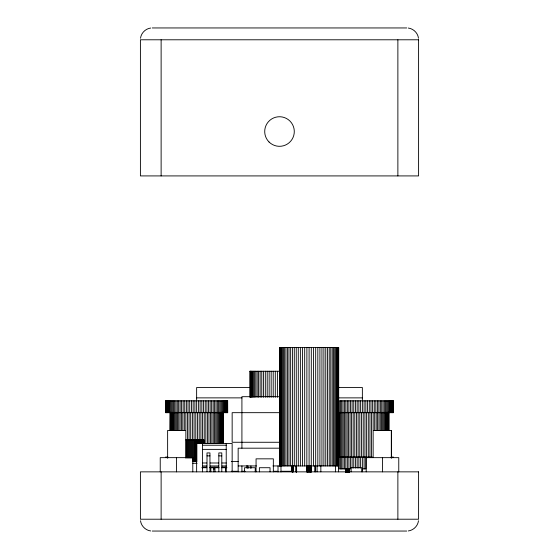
<?xml version="1.0" encoding="UTF-8"?>
<svg xmlns="http://www.w3.org/2000/svg" width="559" height="559" viewBox="0 0 559 559"><rect width="100%" height="100%" fill="white"/><g stroke="black" fill="none" stroke-linecap="round" stroke-linejoin="round"><path stroke-width="0.84" d="M140.512 38.243C141.134 33.058 145.515 28.677 150.699 28.048M418.488 520.757C417.866 525.942 413.485 530.323 408.301 530.952M152.244 27.95L406.756 27.95M249.908 371.239L279.5 371.239M249.845 387.52L196.635 387.52L196.635 412.675M338.81 387.52L362.365 387.52L362.365 412.675M279.933 396.694L241.914 396.694L241.914 448.185M196.635 397.875L241.991 397.875M338.81 397.875L362.365 397.875M227.709 400.838L165.562 400.838L165.611 412.675L227.709 412.675L227.66 400.838M279.933 412.675L232.153 412.675L232.153 442.267L279.933 442.267M339.194 412.675L393.438 412.675L393.389 400.838L339.194 400.838L339.194 468.903L350.472 468.903L350.472 457.066M185.392 430.43L167.623 430.43L167.637 458.282M373.622 430.43L391.377 430.43L391.377 458.282M203.846 439.898L185.637 439.898L185.637 458.038M202.554 445.23L226.227 445.23M279.933 448.185L238.155 448.185L238.155 471.859M202.554 449.373L226.227 449.373M206.998 455.878L209.953 455.878M218.835 455.878L221.79 455.878M165.562 457.066L167.931 457.066M338.37 457.066L373.146 457.066L373.146 412.297M391.069 457.066L393.438 457.066M192.562 461.21L196.775 461.21M231.279 461.503L238.246 461.503M202.554 462.985L206.781 462.985M210.163 462.985L218.618 462.985M222 462.985L226.227 462.985M192.848 463.278L197.068 463.278M202.554 465.94L206.781 465.94M210.163 465.94L218.618 465.94M222 465.94L226.227 465.94M238.155 465.94L256.434 465.94M272.974 465.94L338.691 465.94L338.691 347.565L279.5 347.565L279.5 465.94M202.554 467.128L206.781 467.128M210.163 467.128L218.618 467.128M222 467.128L226.227 467.128M201.827 467.715L206.746 467.715M209.702 467.715L213.804 467.715L213.804 471.859M219.079 467.715L214.984 467.715L214.984 471.859M221.539 467.715L226.961 467.715M213.168 468.903L214.614 468.903L214.614 467.212M362.365 468.903L365.845 468.903L365.845 457.066M231.279 471.272L238.246 471.272M241.726 471.272L245.205 471.272M273.407 471.272L277.76 471.272M281.24 471.272L291.686 471.272M152.244 531.05L406.756 531.05M408.301 28.048C413.485 28.677 417.866 33.058 418.488 38.243M150.699 530.952C145.515 530.323 141.134 525.942 140.512 520.757M398.763 471.859L398.763 457.653L366.208 457.653L366.208 471.859M397.875 39.787L397.875 175.917M397.875 471.859L397.875 519.213M393.243 400.838L393.243 412.675M392.998 400.838L392.998 412.675M392.656 400.838L392.656 412.675M392.222 400.838L392.222 412.675M391.691 400.838L391.691 412.675M391.363 430.43L391.363 457.416M391.069 400.838L391.069 412.675M390.357 400.838L390.357 412.675M389.56 400.838L389.56 412.675M388.945 412.297L388.945 430.374M388.778 412.297L388.778 430.374M388.673 400.838L388.673 412.675M388.505 412.297L388.505 430.374M388.128 412.297L388.128 430.374M387.708 400.838L387.708 412.675M387.639 412.297L387.639 430.374M387.052 412.297L387.052 430.374M386.66 400.838L386.66 412.675M386.36 412.297L386.36 430.374M385.57 412.297L385.57 430.374M385.535 400.838L385.535 412.675M384.69 412.297L384.69 430.374M384.333 400.838L384.333 412.675M383.712 412.297L383.712 430.374M383.069 400.838L383.069 412.675M382.642 412.297L382.642 430.374M382.489 457.653L382.489 471.859M381.741 400.838L381.741 412.675M381.497 412.297L381.497 430.374M380.344 400.838L380.344 412.675M380.274 412.297L380.274 430.374M378.974 412.297L378.974 430.374M378.897 400.838L378.897 412.675M377.604 412.297L377.604 430.374M377.395 400.838L377.395 412.675M376.172 412.297L376.172 430.374M375.844 400.838L375.844 412.675M374.684 412.297L374.684 430.374M374.257 400.838L374.257 412.675M372.629 400.838L372.629 412.675M371.56 412.297L371.56 457.066M370.966 400.838L370.966 412.675M369.939 412.297L369.939 457.066M369.275 400.838L369.275 412.675M368.29 412.297L368.29 457.066M367.57 400.838L367.57 412.675M366.613 412.297L366.613 457.066M365.845 400.838L365.845 412.675M364.922 412.297L364.922 457.066M364.105 400.838L364.105 412.675M364.105 457.066L364.105 468.903M363.217 412.297L363.217 457.066M362.365 457.066L362.365 471.859M361.771 471.859L361.771 467.715L351.115 467.715L351.115 471.859M361.512 412.297L361.512 457.066M360.618 400.838L360.618 412.675M360.625 457.066L360.625 468.058M359.807 412.297L359.807 457.066M358.885 400.838L358.885 412.675M358.885 457.066L358.885 468.058M358.116 412.297L358.116 457.066M357.159 400.838L357.159 412.675M357.159 457.066L357.159 468.058M356.439 412.297L356.439 457.066M355.447 400.838L355.447 412.675M355.447 457.066L355.447 468.058M354.783 412.297L354.783 457.066M353.763 400.838L353.763 412.675M353.763 457.066L353.763 468.058M353.162 412.297L353.162 457.066M352.1 400.838L352.1 412.675M352.1 457.066L352.1 468.058M351.583 412.297L351.583 457.066M350.472 400.838L350.472 412.675M350.046 412.297L350.046 457.066M349.34 468.903L349.34 472.285M349.298 468.903L349.242 472.285L349.165 468.903M349.068 468.903L349.068 472.285M348.879 400.838L348.879 412.675M348.879 457.066L348.956 472.285M348.823 468.903L348.823 472.285M348.676 468.903L348.676 472.285M348.557 412.297L348.557 457.066M348.509 468.903L348.509 472.285M348.334 468.903L348.334 472.285M348.152 468.903L348.152 472.285M347.964 468.903L347.964 472.285M347.768 468.903L347.768 472.285M347.565 468.903L347.565 472.285M347.37 472.285L347.335 457.066M347.335 400.838L347.335 412.675M347.125 412.297L347.125 457.066M347.174 468.903L347.174 472.285M346.978 468.903L346.978 472.285M346.797 468.903L346.797 472.285M346.622 468.903L346.622 472.285M346.461 468.903L346.461 472.285M346.307 468.903L346.307 472.285M346.175 468.903L346.175 472.285M345.965 468.903L346.063 472.285M345.888 468.903L345.888 472.285M345.832 400.838L345.832 472.285M344.456 412.297L344.456 457.066M344.379 400.838L344.379 412.675M344.386 457.066L344.386 468.903M343.233 412.297L343.233 457.066M342.988 400.838L342.988 412.675M342.988 457.066L342.988 468.903M342.08 412.297L342.08 457.066M341.661 400.838L341.661 412.675M341.661 457.066L341.661 468.903M341.018 412.297L341.018 457.066M340.389 400.838L340.389 412.675M340.389 457.066L340.389 468.903M340.04 412.297L340.04 457.066M338.607 347.565L338.537 471.859M338.356 347.565L338.356 465.94M337.943 347.565L337.943 465.94M337.37 347.565L337.37 465.94M336.644 347.565L336.644 465.94M335.756 347.565L335.756 465.94M335.491 465.787L335.491 471.859M334.722 347.565L334.722 465.94M333.548 347.565L333.548 465.94M332.235 347.565L332.235 465.94M330.788 347.565L330.788 465.94M329.223 347.565L329.223 465.94M327.546 347.565L327.546 465.94M325.764 347.565L325.764 465.94M323.892 347.565L323.892 465.94M321.935 347.565L321.935 465.94M320.845 465.94L320.845 471.859M319.909 347.565L319.909 465.94M317.819 347.565L317.819 465.94M317.086 465.94L317.086 471.859M315.681 347.565L315.681 465.94M315.164 465.766L315.164 471.859M315.01 465.78L315.01 471.88M313.501 347.565L313.501 465.94M311.461 465.94L311.405 471.859M311.307 347.565L311.272 471.859M311.181 465.94L311.181 471.859M311.07 465.94L311.07 471.859M310.944 465.94L310.944 471.859M310.804 465.94L310.804 471.859M310.65 465.94L310.65 471.859M310.483 465.94L310.483 471.859M310.308 465.94L310.308 471.859M310.119 465.94L310.119 471.859M309.924 465.94L309.924 471.859M309.721 465.94L309.721 471.859M309.518 465.94L309.518 471.859M309.309 465.94L309.309 471.859M309.092 347.565L309.092 471.859M308.882 465.94L308.882 471.859M308.673 465.94L308.673 471.859M308.463 465.94L308.463 471.859M308.261 465.94L308.261 471.859M308.065 465.94L308.065 471.859M307.876 465.94L307.876 471.859M307.702 465.94L307.702 471.859M307.534 465.94L307.534 471.859M307.38 465.94L307.38 471.859M307.24 465.94L307.24 471.859M307.115 465.94L307.115 471.859M307.01 465.94L307.01 471.859M306.884 347.565L306.842 471.859M306.786 465.94L306.73 471.859M304.683 347.565L304.683 465.94M302.51 347.565L302.51 465.94M300.372 347.565L300.372 465.94M298.282 347.565L298.282 465.94M296.577 465.94L296.661 471.859M296.515 465.94L296.515 471.859M296.431 465.94L296.431 471.859M296.256 347.565L296.326 471.859M296.214 465.94L296.214 471.859M296.011 465.94L296.011 471.985M294.3 347.565L294.3 465.94M293.175 465.94L293.175 471.859M293.056 465.94L293.056 471.985M292.818 465.94L292.818 471.859M292.657 465.94L292.657 471.859M292.511 465.94L292.511 471.859M292.42 347.565L292.42 465.94M292.378 465.94L292.378 471.859M292.161 465.94L292.266 471.859M292.077 465.94L292.077 471.859M291.938 465.94L291.938 471.859M290.645 347.565L290.645 465.94M288.968 347.565L288.968 465.94M287.403 347.565L287.403 465.94M285.956 347.565L285.956 465.94M284.643 347.565L284.643 465.94M283.462 347.565L283.462 465.94M282.428 347.565L282.428 465.94M281.547 347.565L281.547 465.94M280.981 465.94L280.981 471.985M280.814 347.565L280.814 465.94M280.241 347.565L280.241 465.94M279.828 347.565L279.828 465.94M279.584 347.565L279.584 465.94M278.019 465.94L278.019 471.985M277.39 371.239L277.39 397.309M275.287 371.239L275.287 397.309M273.344 471.859L273.344 458.841L256.064 458.841L256.064 471.859M273.211 371.239L273.211 397.309M271.164 371.239L271.164 397.309M270.032 471.859L270.032 467.715L259.376 467.715L259.376 471.859M269.159 371.239L269.159 397.309M267.209 371.239L267.209 397.309M265.315 371.239L265.315 397.309M263.499 371.239L263.499 397.309M261.766 371.239L261.766 397.309M260.117 371.239L260.117 397.309M258.572 371.239L258.572 397.309M257.133 371.239L257.133 397.309M255.805 371.239L255.805 397.309M255.232 471.859L255.232 467.715L244.576 467.715L244.576 471.859M254.604 371.239L254.604 397.309M253.527 371.239L253.527 397.309M252.577 371.239L252.577 397.309M251.774 371.239L251.774 397.309M251.103 371.239L251.103 397.309M250.914 465.94L250.914 468.533M250.579 371.239L250.579 397.309M250.208 371.239L250.208 397.309M249.978 371.239L249.978 397.309M247.951 465.94L247.951 468.533M246.945 465.57L246.945 468.016M241.914 465.94L241.914 471.859M232.153 471.859L232.153 443.455L196.635 443.455L196.635 471.859M227.513 400.838L227.513 412.675M227.268 400.838L227.268 412.675M226.933 400.838L226.933 412.675M226.493 400.838L226.493 412.675M226.227 443.455L226.227 471.859M225.969 400.838L225.969 412.675M225.64 467.715L225.64 471.859M225.347 400.838L225.347 412.675M224.634 400.838L224.634 412.675M223.831 400.838L223.831 412.675M223.216 412.297L223.216 443.287M223.055 412.297L223.055 443.287M222.95 400.838L222.95 412.675M222.782 412.297L222.782 443.287M222.398 412.297L222.398 443.287M221.979 400.838L221.979 412.675M221.916 412.297L221.916 443.287M221.79 471.698L221.79 452.923L218.835 452.923L218.835 471.698M221.322 412.297L221.322 443.287M220.931 400.838L220.931 412.675M220.63 412.297L220.63 443.287M219.841 412.297L219.841 443.287M219.806 400.838L219.806 412.675M218.96 412.297L218.96 443.287M218.611 400.838L218.611 412.675M217.982 412.297L217.982 443.287M217.339 400.838L217.339 412.675M216.92 412.297L216.92 443.287M216.012 400.838L216.012 412.675M215.767 412.297L215.767 443.287M214.621 400.838L214.621 412.675M214.544 412.297L214.544 443.287M213.245 412.297L213.245 443.287M213.168 400.838L213.168 412.675M211.875 412.297L211.875 443.287M211.665 400.838L211.665 412.675M210.841 467.715L210.841 471.859M210.443 412.297L210.443 443.287M210.121 400.838L210.121 412.675M209.953 471.698L209.953 452.923L206.998 452.923L206.998 471.698M208.954 412.297L208.954 443.287M208.528 400.838L208.528 412.675M207.417 412.297L207.417 443.287M206.9 400.838L206.9 412.675M205.838 412.297L205.838 443.287M205.237 400.838L205.237 412.675M204.217 412.297L204.217 443.287M203.811 439.898L203.811 443.357M203.721 439.898L203.721 443.357M203.553 400.838L203.553 412.675M203.574 439.898L203.574 443.357M203.364 439.898L203.364 443.357M203.092 439.898L203.092 443.357M202.763 439.898L202.763 443.357M202.561 412.297L202.561 439.849M202.554 443.455L202.554 471.859M202.386 439.898L202.386 443.357M201.946 439.898L201.946 443.357M201.841 400.838L201.841 412.675M201.464 439.898L201.464 443.357M200.884 412.297L200.926 443.357M200.339 439.898L200.339 443.357M200.115 400.838L200.115 412.675M199.71 439.898L199.71 443.357M199.193 412.297L199.193 439.849M199.039 439.898L199.039 443.357M198.382 400.838L198.382 412.675M198.333 439.898L198.333 443.357M197.586 439.898L197.586 443.357M197.488 412.297L197.488 439.849M196.81 439.898L196.81 461.496M196.013 439.898L196.013 461.496M195.783 412.297L195.783 439.849M195.182 439.898L195.182 461.496M194.895 400.838L194.895 412.675M194.336 439.898L194.336 461.496M194.078 412.297L194.078 439.849M193.47 439.898L193.47 461.496M193.155 400.838L193.155 412.675M192.792 471.859L192.792 457.653L160.237 457.653L160.237 471.859M192.596 439.898L192.596 461.496M192.387 412.297L192.387 439.849M191.709 439.898L191.709 458.038M191.43 400.838L191.43 412.675M190.822 439.898L190.822 458.038M190.71 412.297L190.71 439.849M189.934 439.898L189.934 458.038M189.725 400.838L189.725 412.675M189.061 412.297L189.047 458.038M188.173 439.898L188.173 458.038M188.034 400.838L188.034 412.675M187.44 412.297L187.44 439.849M187.307 439.898L187.307 458.038M186.461 439.898L186.461 458.038M186.371 400.838L186.371 412.675M185.854 412.297L185.854 439.849M184.743 400.838L184.743 412.675M184.316 412.297L184.316 430.374M183.156 400.838L183.156 412.675M182.828 412.297L182.828 430.374M181.605 400.838L181.605 412.675M181.395 412.297L181.395 430.374M180.103 400.838L180.026 430.374M178.726 412.297L178.726 430.374M178.656 400.838L178.656 412.675M177.503 412.297L177.503 430.374M177.259 400.838L177.259 412.675M176.511 457.653L176.511 471.859M176.358 412.297L176.358 430.374M175.931 400.838L175.931 412.675M175.288 412.297L175.288 430.374M174.667 400.838L174.667 412.675M174.31 412.297L174.31 430.374M173.465 400.838L173.43 430.374M172.64 412.297L172.64 430.374M172.34 400.838L172.34 412.675M171.948 412.297L171.948 430.374M171.292 400.838L171.361 430.374M170.872 412.297L170.872 430.374M170.495 412.297L170.495 430.374M170.327 400.838L170.222 430.374M170.055 412.297L169.999 430.374M169.44 400.838L169.44 412.675M168.643 400.838L168.643 412.675M167.931 400.838L167.931 412.675M167.309 400.838L167.309 412.675M166.778 400.838L166.778 412.675M166.344 400.838L166.344 412.675M166.002 400.838L166.002 412.675M165.757 400.838L165.757 412.675M161.125 39.787L161.125 175.917M161.125 471.859L161.125 519.213M418.593 39.787L140.407 39.787L140.407 175.917L418.593 175.917L418.593 39.787M418.593 471.859L140.407 471.859L140.407 519.213L418.593 519.213L418.593 471.859M269.04 141.993A14.8 14.8 0 0 0 293.789 135.362A14.8 14.8 0 0 0 275.671 117.236A14.8 14.8 0 0 0 269.04 141.993"/></g></svg>
